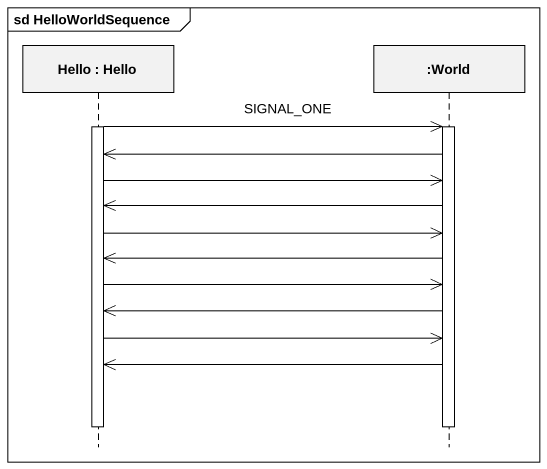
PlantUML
@startuml
mainframe sd HelloWorldSequence
hide footbox
participant "Hello : Hello" as Hello
participant ":World" as World

activate Hello
Hello ->> World : SIGNAL_ONE
activate World
World ->> Hello
Hello ->> World
World ->> Hello
Hello ->> World
World ->> Hello
Hello ->> World
World ->> Hello
Hello ->> World
World ->> Hello
deactivate Hello
deactivate World
@enduml
